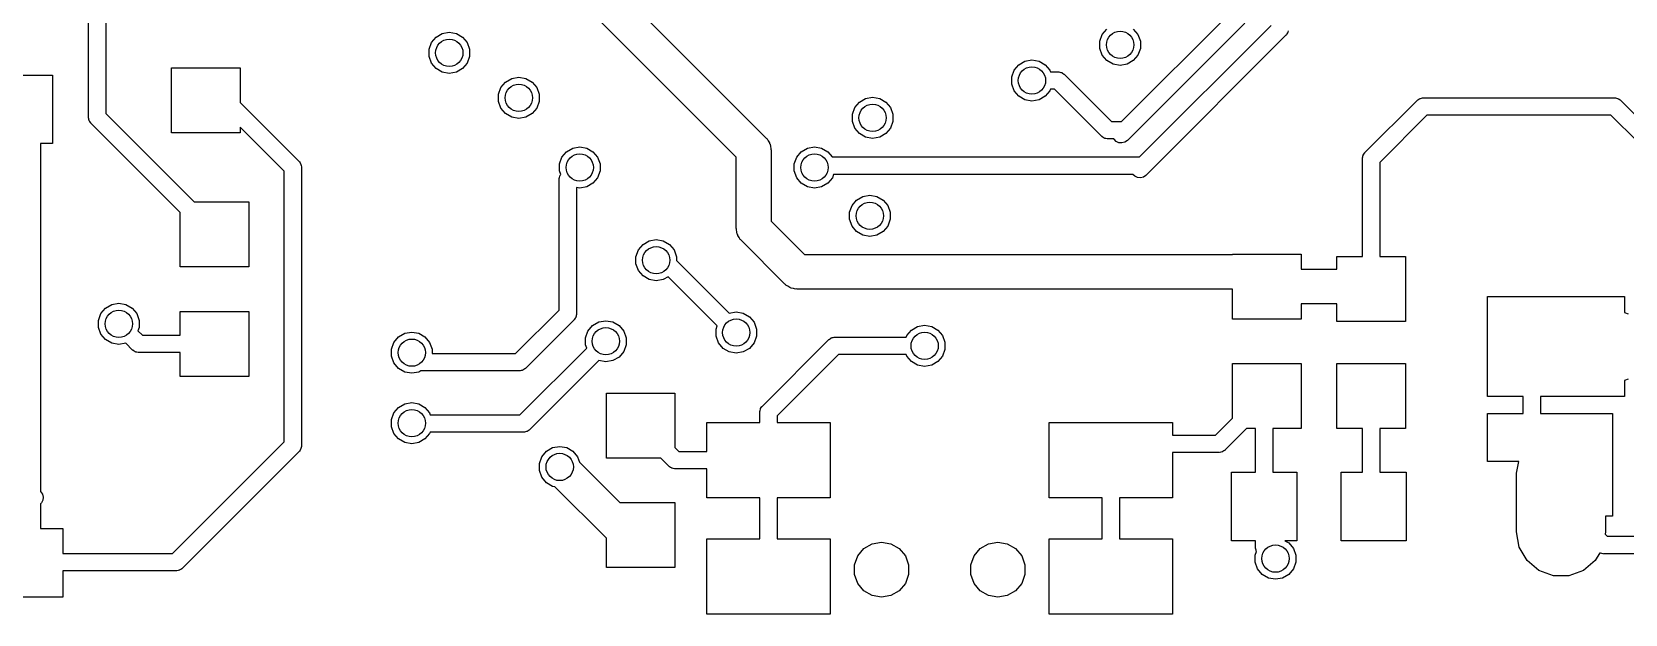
# Model space of a CAD drawing. Extents: x 10 to 287, y -200 to -10.
# Drawn here: x 120.14 to 143.41, y -141.4 to -132.89 of the extents above; entities that cross this region are included whole.
import ezdxf

# ---------------------------------------------------------------- set-up
doc = ezdxf.new("R2010")
doc.units = 0
doc.header["$MEASUREMENT"] = 0
doc.layers.add('BLACK', color=7, linetype='CONTINUOUS')

msp = doc.modelspace()

# ---------------------------------------------------------------- linework, layer by layer
at = {"layer": 'Black'}
for p, q in [((128.725, -133.022), (125.294, -129.59)), ((120.968, -134.137), (120.968, -132.413)), ((121.221, -132.413), (121.221, -134.085)), ((136.056, -134.204), (137.637, -132.623)), ((129.085, -132.662), (130.863, -134.44)), ((135.773, -132.933), (135.841, -132.853)), ((137.854, -132.765), (136.199, -134.421)), ((136.227, -132.853), (136.295, -132.933)), ((136.319, -134.721), (138.239, -132.802)), ((125.942, -133.148), (125.977, -133.05)), ((125.977, -133.05), (126.045, -132.97)), ((126.045, -132.97), (126.135, -132.917)), ((126.135, -132.917), (126.238, -132.899)), ((126.238, -132.899), (126.341, -132.917)), ((126.341, -132.917), (126.431, -132.97)), ((126.431, -132.97), (126.499, -133.05)), ((126.499, -133.05), (126.534, -133.148)), ((130.429, -134.725), (128.725, -133.022)), ((135.738, -133.031), (135.773, -132.933)), ((135.738, -133.136), (135.738, -133.031)), ((136.295, -132.933), (136.33, -133.031)), ((136.33, -133.031), (136.33, -133.136)), ((138.455, -132.944), (136.462, -134.938)), ((138.459, -132.94), (138.455, -132.944)), ((138.463, -132.936), (138.459, -132.94)), ((138.471, -132.922), (138.463, -132.936)), ((138.481, -132.908), (138.471, -132.922)), ((138.482, -132.903), (138.481, -132.908)), ((138.485, -132.898), (138.482, -132.903)), ((138.488, -132.881), (138.485, -132.898)), ((125.942, -133.252), (125.942, -133.148)), ((125.977, -133.35), (125.942, -133.252)), ((126.534, -133.252), (126.499, -133.35)), ((126.534, -133.148), (126.534, -133.252)), ((134.554, -133.374), (134.644, -133.321)), ((134.644, -133.321), (134.747, -133.303)), ((134.747, -133.303), (134.85, -133.321)), ((134.85, -133.321), (134.94, -133.374)), ((135.773, -133.234), (135.738, -133.136)), ((135.841, -133.314), (135.773, -133.234)), ((135.931, -133.366), (135.841, -133.314)), ((136.227, -133.314), (136.137, -133.366)), ((136.295, -133.234), (136.227, -133.314)), ((136.33, -133.136), (136.295, -133.234)), ((119.842, -133.525), (120.442, -133.525)), ((120.442, -133.525), (120.442, -134.526)), ((122.182, -134.371), (122.182, -133.421)), ((122.182, -133.421), (123.182, -133.421)), ((123.182, -133.421), (123.182, -133.925)), ((126.045, -133.43), (125.977, -133.35)), ((126.135, -133.483), (126.045, -133.43)), ((126.238, -133.501), (126.135, -133.483)), ((126.341, -133.483), (126.238, -133.501)), ((126.431, -133.43), (126.341, -133.483)), ((126.499, -133.35), (126.431, -133.43)), ((134.451, -133.552), (134.486, -133.454)), ((134.451, -133.656), (134.451, -133.552)), ((134.486, -133.454), (134.554, -133.374)), ((134.94, -133.374), (135.008, -133.454)), ((135.008, -133.454), (135.016, -133.477)), ((135.016, -133.477), (135.128, -133.477)), ((135.128, -133.477), (135.134, -133.478)), ((135.134, -133.478), (135.139, -133.477)), ((135.139, -133.477), (135.155, -133.482)), ((135.155, -133.482), (135.171, -133.485)), ((135.171, -133.485), (135.176, -133.487)), ((135.176, -133.487), (135.182, -133.489)), ((135.182, -133.489), (135.195, -133.498)), ((135.195, -133.498), (135.21, -133.507)), ((135.21, -133.507), (135.213, -133.511)), ((135.213, -133.511), (135.218, -133.514)), ((135.218, -133.514), (135.908, -134.204)), ((136.034, -133.384), (135.931, -133.366)), ((136.137, -133.366), (136.034, -133.384)), ((126.958, -133.806), (126.993, -133.708)), ((126.993, -133.708), (127.061, -133.628)), ((127.061, -133.628), (127.151, -133.575)), ((127.151, -133.575), (127.254, -133.557)), ((127.254, -133.557), (127.357, -133.575)), ((127.357, -133.575), (127.447, -133.628)), ((127.447, -133.628), (127.515, -133.708)), ((127.515, -133.708), (127.55, -133.806)), ((134.486, -133.754), (134.451, -133.656)), ((134.554, -133.834), (134.486, -133.754)), ((135.008, -133.754), (134.94, -133.834)), ((135.016, -133.731), (135.008, -133.754)), ((135.075, -133.731), (135.016, -133.731)), ((135.765, -134.421), (135.075, -133.731)), ((123.182, -133.925), (124.042, -134.784)), ((126.958, -133.91), (126.958, -133.806)), ((126.993, -134.008), (126.958, -133.91)), ((127.061, -134.088), (126.993, -134.008)), ((127.515, -134.008), (127.447, -134.088)), ((127.55, -133.91), (127.515, -134.008)), ((127.55, -133.806), (127.55, -133.91)), ((132.124, -134.098), (132.159, -134)), ((132.159, -134), (132.227, -133.92)), ((132.227, -133.92), (132.317, -133.867)), ((132.317, -133.867), (132.42, -133.849)), ((132.42, -133.849), (132.523, -133.867)), ((132.523, -133.867), (132.613, -133.92)), ((132.613, -133.92), (132.681, -134)), ((132.681, -134), (132.716, -134.098)), ((134.644, -133.887), (134.554, -133.834)), ((134.747, -133.905), (134.644, -133.887)), ((134.85, -133.887), (134.747, -133.905)), ((134.94, -133.834), (134.85, -133.887)), ((139.61, -134.657), (140.372, -133.895)), ((140.372, -133.895), (140.377, -133.892)), ((140.377, -133.892), (140.38, -133.888)), ((140.38, -133.888), (140.395, -133.879)), ((140.395, -133.879), (140.408, -133.87)), ((140.408, -133.87), (140.414, -133.868)), ((140.414, -133.868), (140.419, -133.866)), ((140.419, -133.866), (140.435, -133.863)), ((140.435, -133.863), (140.451, -133.858)), ((140.451, -133.858), (140.456, -133.859)), ((140.456, -133.859), (140.462, -133.858)), ((140.462, -133.858), (143.256, -133.858)), ((143.256, -133.858), (143.262, -133.859)), ((143.262, -133.859), (143.267, -133.858)), ((143.267, -133.858), (143.283, -133.863)), ((143.283, -133.863), (143.299, -133.866)), ((143.299, -133.866), (143.304, -133.868)), ((143.304, -133.868), (143.31, -133.87)), ((143.31, -133.87), (143.323, -133.879)), ((143.323, -133.879), (143.338, -133.888)), ((143.338, -133.888), (143.341, -133.892)), ((143.341, -133.892), (143.346, -133.895)), ((143.346, -133.895), (143.805, -134.355)), ((120.968, -134.143), (120.968, -134.137)), ((120.968, -134.148), (120.968, -134.143)), ((120.972, -134.164), (120.968, -134.148)), ((120.975, -134.181), (120.972, -134.164)), ((120.978, -134.186), (120.975, -134.181)), ((120.979, -134.191), (120.978, -134.186)), ((120.989, -134.205), (120.979, -134.191)), ((120.997, -134.219), (120.989, -134.205)), ((121.001, -134.223), (120.997, -134.219)), ((121.005, -134.227), (121.001, -134.223)), ((122.309, -135.531), (121.005, -134.227)), ((121.221, -134.085), (122.514, -135.377)), ((127.151, -134.141), (127.061, -134.088)), ((127.254, -134.159), (127.151, -134.141)), ((127.357, -134.141), (127.254, -134.159)), ((127.447, -134.088), (127.357, -134.141)), ((132.124, -134.202), (132.124, -134.098)), ((132.159, -134.3), (132.124, -134.202)), ((132.716, -134.202), (132.681, -134.3)), ((132.716, -134.098), (132.716, -134.202)), ((135.908, -134.204), (136.056, -134.204)), ((140.515, -134.112), (139.827, -134.8)), ((143.203, -134.112), (140.515, -134.112)), ((143.593, -134.502), (143.203, -134.112)), ((123.182, -134.371), (122.182, -134.371)), ((123.825, -134.927), (123.182, -134.284)), ((123.182, -134.284), (123.182, -134.371)), ((130.863, -134.44), (130.869, -134.45)), ((130.869, -134.45), (130.878, -134.457)), ((130.878, -134.457), (130.894, -134.485)), ((130.894, -134.485), (130.913, -134.513)), ((132.227, -134.38), (132.159, -134.3)), ((132.317, -134.433), (132.227, -134.38)), ((132.42, -134.451), (132.317, -134.433)), ((132.523, -134.433), (132.42, -134.451)), ((132.613, -134.38), (132.523, -134.433)), ((132.681, -134.3), (132.613, -134.38)), ((135.77, -134.424), (135.765, -134.421)), ((135.773, -134.428), (135.77, -134.424)), ((135.788, -134.437), (135.773, -134.428)), ((135.801, -134.446), (135.788, -134.437)), ((135.807, -134.448), (135.801, -134.446)), ((135.812, -134.45), (135.807, -134.448)), ((135.828, -134.453), (135.812, -134.45)), ((135.844, -134.458), (135.828, -134.453)), ((135.849, -134.457), (135.844, -134.458)), ((135.855, -134.458), (135.849, -134.457)), ((135.944, -134.458), (135.855, -134.458)), ((135.946, -134.463), (135.944, -134.458)), ((135.977, -134.494), (135.946, -134.463)), ((136.14, -134.48), (136.104, -134.505)), ((136.199, -134.421), (136.14, -134.48)), ((136.199, -134.421), (136.199, -134.421)), ((120.442, -134.526), (120.269, -134.526)), ((120.269, -134.526), (120.269, -139.609)), ((127.882, -134.724), (127.95, -134.644)), ((127.95, -134.644), (128.04, -134.591)), ((128.04, -134.591), (128.143, -134.573)), ((128.143, -134.573), (128.246, -134.591)), ((128.246, -134.591), (128.336, -134.644)), ((128.336, -134.644), (128.404, -134.724)), ((130.913, -134.513), (130.916, -134.523)), ((130.916, -134.523), (130.922, -134.533)), ((130.922, -134.533), (130.927, -134.566)), ((130.927, -134.566), (130.936, -134.598)), ((130.936, -134.598), (130.935, -134.609)), ((130.935, -134.609), (130.937, -134.62)), ((130.937, -134.62), (130.937, -135.658)), ((131.311, -134.724), (131.379, -134.644)), ((131.379, -134.644), (131.469, -134.591)), ((131.469, -134.591), (131.572, -134.573)), ((131.572, -134.573), (131.675, -134.591)), ((131.675, -134.591), (131.765, -134.644)), ((131.765, -134.644), (131.83, -134.721)), ((136.017, -134.513), (135.977, -134.494)), ((136.061, -134.517), (136.017, -134.513)), ((136.104, -134.505), (136.061, -134.517)), ((139.578, -134.72), (139.581, -134.704)), ((139.581, -134.704), (139.583, -134.699)), ((139.583, -134.699), (139.585, -134.693)), ((139.585, -134.693), (139.594, -134.68)), ((139.594, -134.68), (139.603, -134.665)), ((139.603, -134.665), (139.607, -134.662)), ((139.607, -134.662), (139.61, -134.657)), ((123.825, -138.43), (123.825, -134.927)), ((124.042, -134.784), (124.045, -134.789)), ((124.045, -134.789), (124.049, -134.792)), ((124.049, -134.792), (124.058, -134.807)), ((124.058, -134.807), (124.067, -134.82)), ((124.067, -134.82), (124.069, -134.826)), ((124.069, -134.826), (124.071, -134.831)), ((124.071, -134.831), (124.074, -134.847)), ((124.074, -134.847), (124.079, -134.863)), ((124.079, -134.863), (124.078, -134.868)), ((124.078, -134.868), (124.079, -134.874)), ((124.079, -134.874), (124.079, -138.43)), ((127.847, -134.822), (127.882, -134.724)), ((127.847, -134.926), (127.847, -134.822)), ((127.865, -134.978), (127.847, -134.926)), ((128.404, -134.724), (128.439, -134.822)), ((128.439, -134.926), (128.404, -135.024)), ((128.439, -134.822), (128.439, -134.926)), ((130.429, -135.763), (130.429, -134.725)), ((131.276, -134.822), (131.311, -134.724)), ((131.276, -134.926), (131.276, -134.822)), ((131.311, -135.024), (131.276, -134.926)), ((131.83, -134.721), (136.319, -134.721)), ((136.462, -134.938), (136.41, -134.99)), ((136.462, -134.938), (136.462, -134.938)), ((139.573, -134.736), (139.578, -134.72)), ((139.574, -134.741), (139.573, -134.736)), ((139.573, -134.747), (139.574, -134.741)), ((139.573, -136.177), (139.573, -134.747)), ((139.827, -134.8), (139.827, -136.177)), ((127.843, -135.036), (127.848, -135.02)), ((127.844, -135.041), (127.843, -135.036)), ((127.843, -135.047), (127.844, -135.041)), ((127.843, -135.62), (127.843, -135.047)), ((127.848, -135.02), (127.851, -135.004)), ((127.851, -135.004), (127.853, -134.999)), ((127.853, -134.999), (127.855, -134.993)), ((127.855, -134.993), (127.864, -134.98)), ((127.864, -134.98), (127.865, -134.978)), ((128.143, -135.175), (128.097, -135.167)), ((128.097, -135.167), (128.097, -135.62)), ((128.246, -135.157), (128.143, -135.175)), ((128.336, -135.104), (128.246, -135.157)), ((128.404, -135.024), (128.336, -135.104)), ((131.379, -135.104), (131.311, -135.024)), ((131.469, -135.157), (131.379, -135.104)), ((131.572, -135.175), (131.469, -135.157)), ((131.675, -135.157), (131.572, -135.175)), ((131.765, -135.104), (131.675, -135.157)), ((131.833, -135.024), (131.765, -135.104)), ((131.851, -134.975), (131.833, -135.024)), ((136.218, -134.975), (131.851, -134.975)), ((136.247, -135.004), (136.218, -134.975)), ((136.287, -135.023), (136.247, -135.004)), ((136.331, -135.027), (136.287, -135.023)), ((136.374, -135.015), (136.331, -135.027)), ((136.41, -134.99), (136.374, -135.015)), ((122.514, -135.377), (123.309, -135.377)), ((123.309, -135.377), (123.309, -136.327)), ((132.119, -135.43), (132.187, -135.35)), ((132.187, -135.35), (132.277, -135.297)), ((132.277, -135.297), (132.38, -135.279)), ((132.38, -135.279), (132.483, -135.297)), ((132.483, -135.297), (132.573, -135.35)), ((132.573, -135.35), (132.641, -135.43)), ((122.309, -136.327), (122.309, -135.531)), ((127.843, -136.957), (127.843, -135.62)), ((128.097, -135.62), (128.097, -137.01)), ((132.084, -135.528), (132.119, -135.43)), ((132.084, -135.632), (132.084, -135.528)), ((132.119, -135.73), (132.084, -135.632)), ((132.641, -135.43), (132.676, -135.528)), ((132.676, -135.632), (132.641, -135.73)), ((132.676, -135.528), (132.676, -135.632)), ((130.431, -135.774), (130.429, -135.763)), ((130.43, -135.785), (130.431, -135.774)), ((130.439, -135.817), (130.43, -135.785)), ((130.444, -135.85), (130.439, -135.817)), ((130.45, -135.86), (130.444, -135.85)), ((130.453, -135.87), (130.45, -135.86)), ((130.472, -135.898), (130.453, -135.87)), ((130.937, -135.658), (131.423, -136.144)), ((132.187, -135.81), (132.119, -135.73)), ((132.277, -135.863), (132.187, -135.81)), ((132.38, -135.881), (132.277, -135.863)), ((132.483, -135.863), (132.38, -135.881)), ((132.573, -135.81), (132.483, -135.863)), ((132.641, -135.73), (132.573, -135.81)), ((128.964, -136.178), (128.999, -136.08)), ((128.999, -136.08), (129.067, -136)), ((129.067, -136), (129.157, -135.947)), ((129.157, -135.947), (129.26, -135.929)), ((129.26, -135.929), (129.363, -135.947)), ((129.363, -135.947), (129.453, -136)), ((129.453, -136), (129.521, -136.08)), ((129.521, -136.08), (129.556, -136.178)), ((130.488, -135.926), (130.472, -135.898)), ((130.497, -135.933), (130.488, -135.926)), ((130.503, -135.943), (130.497, -135.933)), ((131.138, -136.578), (130.503, -135.943)), ((123.309, -136.327), (122.309, -136.327)), ((128.964, -136.282), (128.964, -136.178)), ((128.999, -136.38), (128.964, -136.282)), ((129.556, -136.178), (129.556, -136.235)), ((129.556, -136.235), (130.326, -137.004)), ((131.423, -136.144), (137.033, -136.144)), ((137.033, -136.144), (137.676, -136.144)), ((137.676, -136.139), (138.676, -136.139)), ((137.676, -136.144), (137.676, -136.139)), ((138.676, -136.139), (138.676, -136.36)), ((139.2, -136.36), (139.2, -136.177)), ((139.2, -136.177), (139.573, -136.177)), ((139.827, -136.177), (140.2, -136.177)), ((140.2, -136.177), (140.2, -137.127)), ((129.067, -136.46), (128.999, -136.38)), ((129.157, -136.513), (129.067, -136.46)), ((129.26, -136.531), (129.157, -136.513)), ((129.363, -136.513), (129.26, -136.531)), ((129.434, -136.472), (129.363, -136.513)), ((130.15, -137.188), (129.434, -136.472)), ((131.148, -136.584), (131.138, -136.578)), ((138.676, -136.36), (139.2, -136.36)), ((131.155, -136.593), (131.148, -136.584)), ((131.183, -136.609), (131.155, -136.593)), ((131.211, -136.628), (131.183, -136.609)), ((131.221, -136.631), (131.211, -136.628)), ((131.231, -136.637), (131.221, -136.631)), ((131.264, -136.642), (131.231, -136.637)), ((131.296, -136.651), (131.264, -136.642)), ((131.307, -136.65), (131.296, -136.651)), ((131.318, -136.652), (131.307, -136.65)), ((136.906, -136.652), (131.318, -136.652)), ((137.033, -136.652), (136.906, -136.652)), ((137.676, -136.652), (137.033, -136.652)), ((137.676, -137.089), (137.676, -136.652)), ((141.4, -138.22), (141.4, -136.76)), ((141.4, -136.76), (143.4, -136.76)), ((143.4, -136.76), (143.4, -136.991)), ((121.116, -137.108), (121.151, -137.01)), ((121.151, -137.01), (121.219, -136.93)), ((121.219, -136.93), (121.309, -136.877)), ((121.309, -136.877), (121.412, -136.859)), ((121.412, -136.859), (121.515, -136.877)), ((121.515, -136.877), (121.605, -136.93)), ((121.605, -136.93), (121.673, -137.01)), ((121.673, -137.01), (121.708, -137.108)), ((122.309, -137.325), (122.309, -136.977)), ((122.309, -136.977), (123.309, -136.977)), ((123.309, -136.977), (123.309, -137.927)), ((127.207, -137.593), (127.843, -136.957)), ((128.092, -137.037), (128.089, -137.053)), ((128.097, -137.021), (128.092, -137.037)), ((128.097, -137.01), (128.096, -137.016)), ((128.096, -137.016), (128.097, -137.021)), ((130.326, -137.004), (130.429, -136.986)), ((130.326, -137.004), (130.326, -137.004)), ((130.429, -136.986), (130.532, -137.004)), ((130.532, -137.004), (130.622, -137.057)), ((139.2, -136.868), (138.676, -136.868)), ((138.676, -136.868), (138.676, -137.089)), ((139.2, -137.127), (139.2, -136.868)), ((143.4, -136.991), (143.453, -137.011)), ((121.116, -137.212), (121.116, -137.108)), ((121.151, -137.31), (121.116, -137.212)), ((121.708, -137.212), (121.691, -137.259)), ((121.691, -137.259), (121.757, -137.325)), ((121.708, -137.108), (121.708, -137.212)), ((128.06, -137.1), (127.35, -137.81)), ((128.063, -137.095), (128.06, -137.1)), ((128.067, -137.092), (128.063, -137.095)), ((128.076, -137.077), (128.067, -137.092)), ((128.085, -137.064), (128.076, -137.077)), ((128.087, -137.058), (128.085, -137.064)), ((128.089, -137.053), (128.087, -137.058)), ((128.228, -137.362), (128.263, -137.264)), ((128.263, -137.264), (128.331, -137.184)), ((128.331, -137.184), (128.421, -137.131)), ((128.421, -137.131), (128.524, -137.113)), ((128.524, -137.113), (128.627, -137.131)), ((128.627, -137.131), (128.717, -137.184)), ((128.717, -137.184), (128.785, -137.264)), ((128.785, -137.264), (128.82, -137.362)), ((130.133, -137.235), (130.15, -137.188)), ((130.133, -137.339), (130.133, -137.235)), ((130.622, -137.057), (130.69, -137.137)), ((130.69, -137.137), (130.725, -137.235)), ((130.725, -137.235), (130.725, -137.339)), ((132.919, -137.33), (132.987, -137.25)), ((132.987, -137.25), (133.077, -137.197)), ((133.077, -137.197), (133.18, -137.179)), ((133.18, -137.179), (133.283, -137.197)), ((133.283, -137.197), (133.373, -137.25)), ((133.373, -137.25), (133.441, -137.33)), ((138.676, -137.089), (137.676, -137.089)), ((140.2, -137.127), (139.2, -137.127)), ((121.219, -137.39), (121.151, -137.31)), ((121.309, -137.443), (121.219, -137.39)), ((121.412, -137.461), (121.309, -137.443)), ((121.515, -137.443), (121.412, -137.461)), ((121.614, -137.542), (121.515, -137.443)), ((121.515, -137.443), (121.515, -137.443)), ((121.757, -137.325), (122.309, -137.325)), ((125.394, -137.528), (125.429, -137.43)), ((125.429, -137.43), (125.497, -137.35)), ((125.497, -137.35), (125.587, -137.297)), ((125.587, -137.297), (125.69, -137.279)), ((125.69, -137.279), (125.793, -137.297)), ((125.793, -137.297), (125.883, -137.35)), ((125.883, -137.35), (125.951, -137.43)), ((125.951, -137.43), (125.986, -137.528)), ((128.228, -137.466), (128.228, -137.362)), ((128.245, -137.513), (128.228, -137.466)), ((128.82, -137.466), (128.785, -137.564)), ((128.82, -137.362), (128.82, -137.466)), ((130.168, -137.437), (130.133, -137.339)), ((130.236, -137.517), (130.168, -137.437)), ((130.69, -137.437), (130.622, -137.517)), ((130.725, -137.339), (130.69, -137.437)), ((130.81, -138.36), (131.78, -137.39)), ((131.78, -137.39), (131.785, -137.387)), ((131.785, -137.387), (131.788, -137.383)), ((131.788, -137.383), (131.803, -137.374)), ((131.803, -137.374), (131.816, -137.365)), ((131.816, -137.365), (131.822, -137.363)), ((131.822, -137.363), (131.827, -137.361)), ((131.827, -137.361), (131.843, -137.358)), ((131.843, -137.358), (131.859, -137.353)), ((131.859, -137.353), (131.864, -137.354)), ((131.864, -137.354), (131.87, -137.353)), ((131.87, -137.353), (132.911, -137.353)), ((132.911, -137.353), (132.919, -137.33)), ((133.441, -137.33), (133.476, -137.428)), ((133.476, -137.428), (133.476, -137.532)), ((121.619, -137.545), (121.614, -137.542)), ((121.622, -137.549), (121.619, -137.545)), ((121.637, -137.558), (121.622, -137.549)), ((121.65, -137.567), (121.637, -137.558)), ((121.656, -137.569), (121.65, -137.567)), ((121.661, -137.571), (121.656, -137.569)), ((121.677, -137.574), (121.661, -137.571)), ((121.693, -137.579), (121.677, -137.574)), ((121.699, -137.578), (121.693, -137.579)), ((121.704, -137.579), (121.699, -137.578)), ((122.309, -137.579), (121.704, -137.579)), ((122.309, -137.927), (122.309, -137.579)), ((125.394, -137.632), (125.394, -137.528)), ((125.429, -137.73), (125.394, -137.632)), ((125.497, -137.81), (125.429, -137.73)), ((125.986, -137.528), (125.986, -137.593)), ((125.986, -137.593), (127.207, -137.593)), ((127.27, -138.488), (128.245, -137.513)), ((128.421, -137.697), (127.413, -138.705)), ((128.524, -137.715), (128.421, -137.697)), ((128.421, -137.697), (128.421, -137.697)), ((128.627, -137.697), (128.524, -137.715)), ((128.717, -137.644), (128.627, -137.697)), ((128.785, -137.564), (128.717, -137.644)), ((130.326, -137.57), (130.236, -137.517)), ((130.429, -137.588), (130.326, -137.57)), ((130.532, -137.57), (130.429, -137.588)), ((130.622, -137.517), (130.532, -137.57)), ((131.923, -137.607), (131.027, -138.503)), ((132.911, -137.607), (131.923, -137.607)), ((132.919, -137.63), (132.911, -137.607)), ((132.987, -137.71), (132.919, -137.63)), ((133.077, -137.763), (132.987, -137.71)), ((133.373, -137.71), (133.283, -137.763)), ((133.441, -137.63), (133.373, -137.71)), ((133.476, -137.532), (133.441, -137.63)), ((137.676, -138.535), (137.676, -137.739)), ((137.676, -137.739), (138.676, -137.739)), ((138.676, -137.739), (138.676, -138.689)), ((139.2, -138.689), (139.2, -137.739)), ((139.2, -137.739), (140.2, -137.739)), ((140.2, -137.739), (140.2, -138.689)), ((123.309, -137.927), (122.309, -137.927)), ((125.587, -137.863), (125.497, -137.81)), ((125.69, -137.881), (125.587, -137.863)), ((125.793, -137.863), (125.69, -137.881)), ((125.821, -137.846), (125.793, -137.863)), ((125.824, -137.846), (125.821, -137.846)), ((125.83, -137.847), (125.824, -137.846)), ((127.26, -137.847), (125.83, -137.847)), ((127.266, -137.846), (127.26, -137.847)), ((127.271, -137.847), (127.266, -137.846)), ((127.287, -137.842), (127.271, -137.847)), ((127.303, -137.839), (127.287, -137.842)), ((127.308, -137.837), (127.303, -137.839)), ((127.314, -137.835), (127.308, -137.837)), ((127.327, -137.826), (127.314, -137.835)), ((127.342, -137.817), (127.327, -137.826)), ((127.345, -137.813), (127.342, -137.817)), ((127.35, -137.81), (127.345, -137.813)), ((133.18, -137.781), (133.077, -137.763)), ((133.283, -137.763), (133.18, -137.781)), ((143.453, -137.969), (143.4, -137.989)), ((128.532, -139.121), (128.532, -138.171)), ((128.532, -138.171), (129.532, -138.171)), ((129.532, -138.171), (129.532, -138.967)), ((143.4, -137.989), (143.4, -138.22)), ((123.825, -138.885), (123.825, -138.43)), ((124.079, -138.43), (124.079, -138.938)), ((125.429, -138.46), (125.497, -138.38)), ((125.497, -138.38), (125.587, -138.327)), ((125.587, -138.327), (125.69, -138.309)), ((125.69, -138.309), (125.793, -138.327)), ((125.793, -138.327), (125.883, -138.38)), ((125.883, -138.38), (125.951, -138.46)), ((130.773, -138.439), (130.778, -138.423)), ((130.774, -138.444), (130.773, -138.439)), ((130.778, -138.423), (130.781, -138.407)), ((130.781, -138.407), (130.783, -138.402)), ((130.783, -138.402), (130.785, -138.396)), ((130.785, -138.396), (130.794, -138.383)), ((130.794, -138.383), (130.803, -138.368)), ((130.803, -138.368), (130.807, -138.365)), ((130.807, -138.365), (130.81, -138.36)), ((141.919, -138.22), (141.4, -138.22)), ((141.919, -138.47), (141.919, -138.22)), ((143.4, -138.22), (142.173, -138.22)), ((142.173, -138.22), (142.173, -138.47)), ((125.394, -138.558), (125.429, -138.46)), ((125.394, -138.662), (125.394, -138.558)), ((125.429, -138.76), (125.394, -138.662)), ((125.951, -138.46), (125.961, -138.488)), ((125.961, -138.488), (127.27, -138.488)), ((130, -139.023), (130, -138.6)), ((130, -138.6), (130.773, -138.6)), ((130.773, -138.45), (130.774, -138.444)), ((130.773, -138.6), (130.773, -138.45)), ((131.027, -138.503), (131.027, -138.6)), ((131.027, -138.6), (131.8, -138.6)), ((131.8, -138.6), (131.8, -139.7)), ((135, -139.7), (135, -138.6)), ((135, -138.6), (136.8, -138.6)), ((136.8, -138.6), (136.8, -138.783)), ((137.427, -138.783), (137.676, -138.535)), ((141.4, -139.17), (141.4, -138.47)), ((141.4, -138.47), (141.919, -138.47)), ((142.173, -138.47), (143.225, -138.47)), ((143.225, -138.47), (143.225, -139.17)), ((123.1, -139.61), (123.825, -138.885)), ((125.497, -138.84), (125.429, -138.76)), ((125.587, -138.893), (125.497, -138.84)), ((125.69, -138.911), (125.587, -138.893)), ((125.793, -138.893), (125.69, -138.911)), ((125.883, -138.84), (125.793, -138.893)), ((125.951, -138.76), (125.883, -138.84)), ((125.957, -138.742), (125.951, -138.76)), ((127.323, -138.742), (125.957, -138.742)), ((127.329, -138.741), (127.323, -138.742)), ((127.334, -138.742), (127.329, -138.741)), ((127.35, -138.737), (127.334, -138.742)), ((127.366, -138.734), (127.35, -138.737)), ((127.371, -138.732), (127.366, -138.734)), ((127.377, -138.73), (127.371, -138.732)), ((127.39, -138.721), (127.377, -138.73)), ((127.405, -138.712), (127.39, -138.721)), ((127.408, -138.708), (127.405, -138.712)), ((127.413, -138.705), (127.408, -138.708)), ((136.8, -138.783), (137.427, -138.783)), ((137.881, -138.689), (137.57, -139)), ((138.011, -138.689), (137.881, -138.689)), ((138.011, -139.327), (138.011, -138.689)), ((138.676, -138.689), (138.265, -138.689)), ((138.265, -138.689), (138.265, -139.327)), ((139.573, -138.689), (139.2, -138.689)), ((139.573, -139.327), (139.573, -138.689)), ((140.2, -138.689), (139.827, -138.689)), ((139.827, -138.689), (139.827, -139.327)), ((124.042, -139.028), (123.28, -139.79)), ((124.045, -139.023), (124.042, -139.028)), ((124.049, -139.02), (124.045, -139.023)), ((124.058, -139.005), (124.049, -139.02)), ((124.067, -138.992), (124.058, -139.005)), ((124.069, -138.986), (124.067, -138.992)), ((124.071, -138.981), (124.069, -138.986)), ((124.074, -138.965), (124.071, -138.981)), ((124.079, -138.949), (124.074, -138.965)), ((124.079, -138.938), (124.078, -138.944)), ((124.078, -138.944), (124.079, -138.949)), ((127.554, -139.198), (127.589, -139.1)), ((127.589, -139.1), (127.657, -139.02)), ((127.657, -139.02), (127.747, -138.967)), ((127.747, -138.967), (127.85, -138.949)), ((127.85, -138.949), (127.953, -138.967)), ((127.953, -138.967), (128.043, -139.02)), ((128.043, -139.02), (128.111, -139.1)), ((128.111, -139.1), (128.14, -139.181)), ((129.327, -139.121), (128.532, -139.121)), ((129.446, -139.24), (129.327, -139.121)), ((129.532, -138.967), (129.589, -139.023)), ((129.589, -139.023), (130, -139.023)), ((137.48, -139.037), (136.8, -139.037)), ((136.8, -139.037), (136.8, -139.7)), ((137.486, -139.036), (137.48, -139.037)), ((137.491, -139.037), (137.486, -139.036)), ((137.507, -139.032), (137.491, -139.037)), ((137.524, -139.029), (137.507, -139.032)), ((137.528, -139.027), (137.524, -139.029)), ((137.534, -139.025), (137.528, -139.027)), ((137.547, -139.016), (137.534, -139.025)), ((137.562, -139.007), (137.547, -139.016)), ((137.565, -139.003), (137.562, -139.007)), ((137.57, -139), (137.565, -139.003)), ((127.554, -139.302), (127.554, -139.198)), ((127.589, -139.4), (127.554, -139.302)), ((128.14, -139.181), (128.73, -139.771)), ((129.451, -139.243), (129.446, -139.24)), ((129.454, -139.247), (129.451, -139.243)), ((129.469, -139.256), (129.454, -139.247)), ((129.482, -139.265), (129.469, -139.256)), ((129.488, -139.267), (129.482, -139.265)), ((129.493, -139.269), (129.488, -139.267)), ((129.509, -139.272), (129.493, -139.269)), ((129.525, -139.277), (129.509, -139.272)), ((129.531, -139.276), (129.525, -139.277)), ((129.536, -139.277), (129.531, -139.276)), ((130, -139.277), (129.536, -139.277)), ((130, -139.7), (130, -139.277)), ((137.663, -140.327), (137.663, -139.327)), ((137.663, -139.327), (138.011, -139.327)), ((138.265, -139.327), (138.613, -139.327)), ((138.613, -139.327), (138.613, -140.327)), ((139.263, -140.327), (139.263, -139.327)), ((139.263, -139.327), (139.573, -139.327)), ((139.827, -139.327), (140.213, -139.327)), ((140.213, -139.327), (140.213, -140.327)), ((141.855, -139.17), (141.4, -139.17)), ((141.825, -139.341), (141.855, -139.17)), ((141.825, -140.199), (141.825, -139.341)), ((143.225, -139.17), (143.225, -139.97)), ((127.657, -139.48), (127.589, -139.4)), ((127.747, -139.533), (127.657, -139.48)), ((127.779, -139.538), (127.747, -139.533)), ((128.532, -140.291), (127.779, -139.538)), ((120.269, -139.609), (120.27, -139.61)), ((120.284, -139.773), (120.269, -139.788)), ((120.269, -139.788), (120.269, -140.15)), ((120.27, -139.61), (120.295, -139.646)), ((120.303, -139.733), (120.284, -139.773)), ((120.295, -139.646), (120.307, -139.689)), ((120.307, -139.689), (120.303, -139.733)), ((122.197, -140.513), (123.1, -139.61)), ((123.28, -139.79), (122.34, -140.73)), ((123.1, -139.61), (123.1, -139.61)), ((123.28, -139.79), (123.28, -139.79)), ((128.73, -139.771), (129.532, -139.771)), ((129.532, -139.771), (129.532, -140.721)), ((130.773, -139.7), (130, -139.7)), ((130.773, -140.3), (130.773, -139.7)), ((131.8, -139.7), (131.027, -139.7)), ((131.027, -139.7), (131.027, -140.3)), ((135.773, -139.7), (135, -139.7)), ((135.773, -140.3), (135.773, -139.7)), ((136.8, -139.7), (136.027, -139.7)), ((136.027, -139.7), (136.027, -140.3)), ((143.125, -139.97), (143.125, -140.199)), ((143.225, -139.97), (143.125, -139.97)), ((120.269, -140.15), (120.595, -140.15)), ((120.595, -140.15), (120.595, -140.513)), ((128.532, -140.721), (128.532, -140.291)), ((130, -141.4), (130, -140.3)), ((130, -140.3), (130.773, -140.3)), ((131.027, -140.3), (131.8, -140.3)), ((131.8, -140.3), (131.8, -141.4)), ((135, -141.4), (135, -140.3)), ((135, -140.3), (135.773, -140.3)), ((136.027, -140.3), (136.8, -140.3)), ((136.8, -140.3), (136.8, -141.4)), ((141.864, -140.421), (141.825, -140.199)), ((143.125, -140.199), (143.119, -140.234)), ((143.119, -140.234), (143.148, -140.263)), ((143.148, -140.263), (143.618, -140.263)), ((120.595, -140.513), (122.197, -140.513)), ((132.202, -140.549), (132.292, -140.442)), ((132.292, -140.442), (132.413, -140.373)), ((132.413, -140.373), (132.55, -140.348)), ((132.55, -140.348), (132.687, -140.373)), ((132.687, -140.373), (132.808, -140.442)), ((132.808, -140.442), (132.898, -140.549)), ((133.902, -140.549), (133.992, -140.442)), ((133.992, -140.442), (134.113, -140.373)), ((134.113, -140.373), (134.25, -140.348)), ((134.25, -140.348), (134.387, -140.373)), ((134.387, -140.373), (134.508, -140.442)), ((134.508, -140.442), (134.598, -140.549)), ((138.011, -140.327), (137.663, -140.327)), ((138.007, -140.537), (138.026, -140.483)), ((138.011, -140.424), (138.011, -140.327)), ((138.012, -140.429), (138.011, -140.424)), ((138.011, -140.435), (138.012, -140.429)), ((138.016, -140.451), (138.011, -140.435)), ((138.019, -140.467), (138.016, -140.451)), ((138.021, -140.472), (138.019, -140.467)), ((138.023, -140.478), (138.021, -140.472)), ((138.026, -140.483), (138.023, -140.478)), ((138.613, -140.327), (138.442, -140.327)), ((138.442, -140.327), (138.496, -140.359)), ((138.496, -140.359), (138.564, -140.439)), ((138.564, -140.439), (138.599, -140.537)), ((140.213, -140.327), (139.263, -140.327)), ((141.977, -140.617), (141.864, -140.421)), ((143.039, -140.503), (142.973, -140.617)), ((143.041, -140.505), (143.039, -140.503)), ((143.047, -140.507), (143.041, -140.505)), ((143.052, -140.509), (143.047, -140.507)), ((143.068, -140.512), (143.052, -140.509)), ((143.084, -140.517), (143.068, -140.512)), ((143.089, -140.516), (143.084, -140.517)), ((143.095, -140.517), (143.089, -140.516)), ((143.618, -140.517), (143.095, -140.517)), ((122.25, -140.767), (120.595, -140.767)), ((120.595, -140.767), (120.595, -141.15)), ((122.256, -140.766), (122.25, -140.767)), ((122.261, -140.767), (122.256, -140.766)), ((122.277, -140.762), (122.261, -140.767)), ((122.293, -140.759), (122.277, -140.762)), ((122.298, -140.757), (122.293, -140.759)), ((122.304, -140.755), (122.298, -140.757)), ((122.317, -140.746), (122.304, -140.755)), ((122.332, -140.737), (122.317, -140.746)), ((122.335, -140.733), (122.332, -140.737)), ((122.34, -140.73), (122.335, -140.733)), ((129.532, -140.721), (128.532, -140.721)), ((132.155, -140.68), (132.202, -140.549)), ((132.155, -140.82), (132.155, -140.68)), ((132.898, -140.549), (132.945, -140.68)), ((132.945, -140.68), (132.945, -140.82)), ((133.855, -140.68), (133.902, -140.549)), ((133.855, -140.82), (133.855, -140.68)), ((134.598, -140.549), (134.645, -140.68)), ((134.645, -140.68), (134.645, -140.82)), ((138.007, -140.641), (138.007, -140.537)), ((138.042, -140.739), (138.007, -140.641)), ((138.11, -140.819), (138.042, -140.739)), ((138.564, -140.739), (138.496, -140.819)), ((138.599, -140.641), (138.564, -140.739)), ((138.599, -140.537), (138.599, -140.641)), ((142.15, -140.762), (141.977, -140.617)), ((142.362, -140.839), (142.15, -140.762)), ((142.8, -140.762), (142.588, -140.839)), ((142.973, -140.617), (142.8, -140.762)), ((132.202, -140.951), (132.155, -140.82)), ((132.292, -141.058), (132.202, -140.951)), ((132.898, -140.951), (132.808, -141.058)), ((132.945, -140.82), (132.898, -140.951)), ((133.902, -140.951), (133.855, -140.82)), ((133.992, -141.058), (133.902, -140.951)), ((134.598, -140.951), (134.508, -141.058)), ((134.645, -140.82), (134.598, -140.951)), ((138.2, -140.872), (138.11, -140.819)), ((138.303, -140.89), (138.2, -140.872)), ((138.406, -140.872), (138.303, -140.89)), ((138.496, -140.819), (138.406, -140.872)), ((142.588, -140.839), (142.362, -140.839)), ((120.595, -141.15), (119.645, -141.15)), ((132.413, -141.127), (132.292, -141.058)), ((132.55, -141.152), (132.413, -141.127)), ((132.687, -141.127), (132.55, -141.152)), ((132.808, -141.058), (132.687, -141.127)), ((134.113, -141.127), (133.992, -141.058)), ((134.25, -141.152), (134.113, -141.127)), ((134.387, -141.127), (134.25, -141.152)), ((134.508, -141.058), (134.387, -141.127)), ((131.8, -141.4), (130, -141.4)), ((136.8, -141.4), (135, -141.4))]:
    msp.add_line(p, q, dxfattribs=at)
for centre in [(126.238, -133.2), (136.034, -133.083), (134.747, -133.604), (127.254, -133.858), (132.42, -134.15), (128.143, -134.874), (131.572, -134.874), (132.38, -135.58), (129.26, -136.23), (121.412, -137.16), (128.524, -137.414), (130.429, -137.287), (125.69, -137.58), (133.18, -137.48), (125.69, -138.61), (127.85, -139.25), (138.303, -140.589)]:
    msp.add_circle(centre, 0.1994, dxfattribs=at)

doc.saveas('drawing.dxf')
